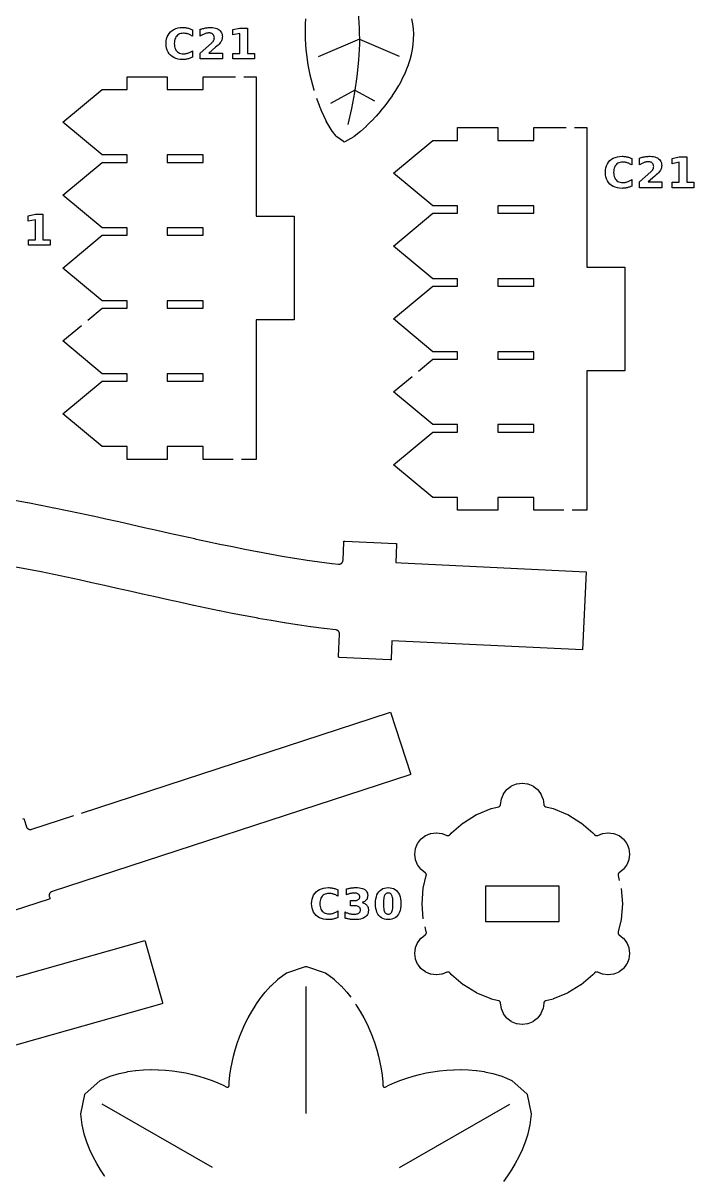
# Model space of a CAD drawing. Header units: millimetres. Extents: x 3 to 297, y 8 to 291.
# Drawn here: x 243.8 to 296.5, y 115.2 to 206.3 of the extents above; entities that cross this region are included whole.
import ezdxf

# ---------------------------------------------------------------- set-up
doc = ezdxf.new("R2010")
doc.units = ezdxf.units.MM
for name, color, linetype in [('CUT', 1, 'CONTINUOUS'), ('ENGRAVE', 5, 'CONTINUOUS'), ('SCORE', 7, 'CONTINUOUS')]:
    doc.layers.add(name, color=color, linetype=linetype)

msp = doc.modelspace()

# ---------------------------------------------------------------- linework, layer by layer
at = {"layer": 'CUT', "color": 1}
for points in [[(266.6473, 200.9654), (266.6445, 200.9746), (266.642, 200.9827), (266.5303, 201.3764), (266.5282, 201.3844), (266.4268, 201.7782), (266.4248, 201.7861), (266.3335, 202.18), (266.3318, 202.1879), (266.2503, 202.5817), (266.2488, 202.5897), (266.1772, 202.9835), (266.1758, 202.9915), (266.114, 203.3852), (266.1128, 203.3934), (266.0609, 203.787), (266.0599, 203.7953), (266.0179, 204.1887), (266.0171, 204.1972), (265.9851, 204.5905), (265.9846, 204.5992), (265.9628, 204.9924), (265.9624, 205.0013), (265.9511, 205.3943), (265.9509, 205.4034), (265.9502, 205.7962), (265.9503, 205.8056), (265.9605, 206.1982), (265.9609, 206.2078), (265.9822, 206.6002)], [(274.3005, 206.6055), (274.3704, 206.2216), (274.3736, 206.2006), (274.4188, 205.8171), (274.4206, 205.7957), (274.4411, 205.4124), (274.4416, 205.3908), (274.4376, 205.0075), (274.4367, 204.9862), (274.4084, 204.6026), (274.4062, 204.5818), (274.3537, 204.1977), (274.3503, 204.1776), (274.2739, 203.7929), (274.2695, 203.7738), (274.1693, 203.3882), (274.1641, 203.3702), (274.0405, 202.9837), (274.0346, 202.967), (273.8877, 202.5795), (273.8814, 202.564), (273.7117, 202.1756), (273.705, 202.1613), (273.5128, 201.7719), (273.506, 201.7589), (273.2917, 201.3686), (273.2848, 201.3567), (273.0488, 200.9655), (273.0419, 200.9546), (272.7845, 200.5628), (272.7776, 200.5527), (272.499, 200.1603), (272.4922, 200.151), (272.1925, 199.758), (272.1856, 199.7492), (271.8646, 199.3559), (271.8575, 199.3475), (271.5143, 198.954), (271.5067, 198.9456), (271.1398, 198.5524), (271.1312, 198.5434), (270.737, 198.151), (270.7261, 198.1406), (270.2976, 197.7502), (270.2812, 197.7362), (269.7971, 197.3488), (269.7821, 197.3379), (269.7662, 197.3284), (269.0471, 196.9402), (268.9946, 196.9151), (268.9449, 196.9473), (268.4133, 197.332), (268.3955, 197.3462), (268.3807, 197.3635), (268.0834, 197.7437), (268.0645, 197.7705), (267.8214, 198.1528), (267.8107, 198.171), (267.5972, 198.5584), (267.5899, 198.5725), (267.3984, 198.9624), (267.3929, 198.9742), (267.219, 199.3656), (267.2147, 199.3759), (267.0557, 199.7682), (267.0521, 199.7776), (266.9064, 200.1705), (266.9033, 200.1793), (266.8464, 200.3467)], [(248.8415, 182.8982), (249.9728, 183.841), (251.925, 183.841), (251.925, 184.425), (249.9728, 184.425), (246.8828, 187), (249.9728, 189.575), (251.925, 189.575), (251.925, 190.159), (249.9728, 190.159), (246.8828, 192.734), (249.9728, 195.309), (251.925, 195.309), (251.925, 195.893), (249.9728, 195.893), (246.8828, 198.468), (249.9728, 201.043), (251.925, 201.043), (251.925, 202.043), (255.075, 202.043), (255.075, 201.043), (257.925, 201.043), (257.925, 202.043), (260.4516, 202.043)], [(261.1016, 202.043), (262.075, 202.043), (262.075, 191.075), (265.075, 191.075), (265.075, 182.925), (262.075, 182.925), (262.075, 171.957), (260.918, 171.957)], [(274.8415, 178.8982), (275.9728, 179.841), (277.925, 179.841), (277.925, 180.425), (275.9728, 180.425), (272.8828, 183), (275.9728, 185.575), (277.925, 185.575), (277.925, 186.159), (275.9728, 186.159), (272.8828, 188.734), (275.9728, 191.309), (277.925, 191.309), (277.925, 191.893), (275.9728, 191.893), (272.8828, 194.468), (275.9728, 197.043), (277.925, 197.043), (277.925, 198.043), (281.075, 198.043), (281.075, 197.043), (283.925, 197.043), (283.925, 198.043), (286.4516, 198.043)], [(287.1016, 198.043), (288.075, 198.043), (288.075, 187.075), (291.075, 187.075), (291.075, 178.925), (288.075, 178.925), (288.075, 167.957), (286.918, 167.957)], [(260.268, 171.957), (257.925, 171.957), (257.925, 172.957), (255.075, 172.957), (255.075, 171.957), (251.925, 171.957), (251.925, 172.957), (249.9728, 172.957), (246.8828, 175.532), (249.9728, 178.107), (251.925, 178.107), (251.925, 178.691), (249.9728, 178.691), (246.8828, 181.266), (248.3422, 182.4821)], [(286.268, 167.957), (283.925, 167.957), (283.925, 168.957), (281.075, 168.957), (281.075, 167.957), (277.925, 167.957), (277.925, 168.957), (275.9728, 168.957), (272.8828, 171.532), (275.9728, 174.107), (277.925, 174.107), (277.925, 174.691), (275.9728, 174.691), (272.8828, 177.266), (274.3422, 178.4821)], [(243.0835, 168.7406), (244.1063, 168.554), (244.1263, 168.5502), (245.1455, 168.3557), (245.1634, 168.3523), (246.1791, 168.1509), (246.1949, 168.1477), (247.2075, 167.9402), (247.2211, 167.9374), (248.2309, 167.7247), (248.2424, 167.7223), (249.2496, 167.5053), (249.2589, 167.5033), (250.2638, 167.2829), (250.2709, 167.2813), (251.2738, 167.0584), (251.2788, 167.0573), (252.2799, 166.8327), (253.2824, 166.6066), (254.2804, 166.3813), (255.275, 166.1576), (256.2668, 165.9361), (256.2677, 165.936), (257.256, 165.7179), (257.2572, 165.7176), (258.2428, 165.5036), (258.2443, 165.5033), (259.2276, 165.2943), (259.2294, 165.2939), (260.2105, 165.0906), (260.2127, 165.0902), (261.192, 164.8936), (261.1945, 164.8931), (262.1722, 164.7039), (262.175, 164.7033), (263.1514, 164.5224), (263.1546, 164.5218), (264.13, 164.3499), (264.1334, 164.3493), (265.1081, 164.1873), (265.1119, 164.1867), (266.086, 164.0353), (266.0902, 164.0347), (267.0642, 163.8947), (267.0686, 163.8941), (268.0427, 163.7664), (268.0475, 163.7658), (268.5449, 163.7073), (268.578, 163.705), (268.6093, 163.7058), (268.6404, 163.7097), (268.671, 163.7166), (268.7007, 163.7263), (268.7294, 163.7389), (268.7568, 163.7542), (268.7825, 163.7721), (268.8064, 163.7923), (268.8283, 163.8148), (268.8479, 163.8393), (268.865, 163.8655), (268.8795, 163.8933), (268.8913, 163.9223), (268.9002, 163.9524), (268.9062, 163.9831), (268.9094, 164.0161), (268.9776, 165.4445), (268.9853, 165.5233), (269.0645, 165.5234), (273.044, 165.3333), (273.1228, 165.3257), (273.1229, 165.2465), (273.0553, 163.8311), (273.4798, 163.8108), (288.0382, 163.1156), (287.7449, 156.9726), (272.7619, 157.6881), (272.6944, 156.2727), (272.6867, 156.1939), (272.6075, 156.1938), (268.628, 156.3838), (268.5492, 156.3915), (268.5491, 156.4706), (268.6319, 158.205), (268.6318, 158.2394), (268.6285, 158.2718), (268.622, 158.3036), (268.6123, 158.3346), (268.5995, 158.3645), (268.5839, 158.393), (268.5654, 158.4198), (268.5444, 158.4446), (268.521, 158.4672), (268.4955, 158.4873), (268.4681, 158.5048), (268.4391, 158.5194), (268.4088, 158.5311), (268.3774, 158.5397), (268.3435, 158.5454), (267.4271, 158.6533), (267.3939, 158.6574), (266.3821, 158.7901), (266.3511, 158.7943), (265.342, 158.9393), (265.3132, 158.9436), (264.3065, 159.1), (264.28, 159.1043), (263.2755, 159.2713), (263.2513, 159.2754), (262.2487, 159.4521), (262.2267, 159.4561), (261.2258, 159.6416), (261.206, 159.6453), (260.2065, 159.8387), (260.189, 159.8422), (259.1905, 160.0427), (259.1753, 160.0458), (258.1776, 160.2524), (258.1647, 160.2552), (257.1675, 160.4671), (257.1569, 160.4694), (256.16, 160.6859), (256.1515, 160.6877), (255.1546, 160.9077), (255.1484, 160.9091), (254.1512, 161.1317), (254.1473, 161.1326), (253.1495, 161.357), (252.1494, 161.5828), (251.1515, 161.8078), (250.1543, 162.0315), (250.1536, 162.0317), (249.1577, 162.2531), (249.1567, 162.2533), (248.1614, 162.4716), (248.1601, 162.4719), (247.165, 162.6862), (247.1634, 162.6866), (246.1683, 162.8961), (246.1664, 162.8965), (245.171, 163.1005), (245.1688, 163.1009), (244.1729, 163.2984), (244.1703, 163.2989), (243.1753, 163.4888)], [(248.3577, 144.1413), (272.5553, 152.0484), (272.6317, 152.0693), (272.66, 151.9953), (274.2081, 147.2578), (274.229, 147.1814), (274.155, 147.1531), (246.0284, 137.9621), (245.9969, 137.9501), (245.9684, 137.9359), (245.9414, 137.9189), (245.9162, 137.8993), (245.893, 137.8774), (245.8721, 137.8534), (245.8537, 137.8273), (245.8379, 137.7997), (245.8249, 137.7705), (245.8148, 137.7403), (245.8077, 137.7092), (245.8037, 137.6776), (245.8028, 137.6457), (245.805, 137.6139), (245.8104, 137.5825), (245.8193, 137.5499), (245.8473, 137.4642), (245.8681, 137.3878), (245.7942, 137.3596), (242.0072, 136.1221)], [(275.2171, 135.8273), (275.1256, 136.9897), (275.1252, 137), (275.1256, 137.0103), (275.2209, 138.2217), (275.2221, 138.2319), (275.2241, 138.242), (275.4577, 139.2148), (275.462, 139.2378), (275.464, 139.2592), (275.4639, 139.2808), (275.4618, 139.3023), (275.4575, 139.3235), (275.4513, 139.3441), (275.4432, 139.3641), (275.4331, 139.3832), (275.4213, 139.4013), (275.4078, 139.4181), (275.3927, 139.4335), (275.3749, 139.4487), (275.0577, 139.692), (275.0464, 139.7015), (275.037, 139.7127), (274.7855, 140.0404), (274.7771, 140.0525), (274.7709, 140.0658), (274.6128, 140.4475), (274.6077, 140.4613), (274.6052, 140.4758), (274.5513, 140.8853), (274.55, 140.9), (274.5513, 140.9147), (274.6052, 141.3242), (274.6078, 141.3387), (274.6128, 141.3525), (274.7709, 141.7342), (274.7771, 141.7475), (274.7855, 141.7596), (275.037, 142.0873), (275.0465, 142.0986), (275.0577, 142.108), (275.3854, 142.3595), (275.3975, 142.3679), (275.4108, 142.3741), (275.7925, 142.5322), (275.8063, 142.5373), (275.8208, 142.5398), (276.2303, 142.5937), (276.245, 142.595), (276.2597, 142.5937), (276.6692, 142.5398), (276.6837, 142.5372), (276.6975, 142.5322), (277.0639, 142.3804), (277.0861, 142.3725), (277.1072, 142.3672), (277.1286, 142.3639), (277.1503, 142.3627), (277.1721, 142.3636), (277.1936, 142.3666), (277.2147, 142.3717), (277.2353, 142.3788), (277.255, 142.3878), (277.2738, 142.3988), (277.2915, 142.4114), (277.3078, 142.4257), (277.324, 142.4429), (277.4247, 142.5608), (277.4317, 142.5683), (277.4392, 142.5753), (278.3632, 143.3645), (278.3713, 143.3709), (278.3799, 143.3766), (279.4159, 144.0115), (279.4249, 144.0165), (279.4343, 144.0208), (280.5569, 144.4858), (280.5665, 144.4894), (280.5765, 144.4922), (281.1341, 144.6261), (281.1575, 144.633), (281.1784, 144.6415), (281.1984, 144.652), (281.2172, 144.6645), (281.2346, 144.6788), (281.2505, 144.6948), (281.2647, 144.7123), (281.2772, 144.7311), (281.2876, 144.7511), (281.296, 144.7721), (281.3023, 144.7937), (281.3067, 144.8178), (281.3602, 145.2242), (281.3628, 145.2387), (281.3678, 145.2525), (281.5259, 145.6342), (281.5321, 145.6475), (281.5405, 145.6596), (281.792, 145.9873), (281.8015, 145.9986), (281.8127, 146.008), (282.1404, 146.2595), (282.1525, 146.2679), (282.1658, 146.2741), (282.5475, 146.4322), (282.5613, 146.4373), (282.5758, 146.4398), (282.9853, 146.4937), (283, 146.495), (283.0147, 146.4937), (283.4242, 146.4398), (283.4387, 146.4372), (283.4525, 146.4322), (283.8342, 146.2741), (283.8475, 146.2679), (283.8596, 146.2595), (284.1873, 146.008), (284.1986, 145.9985), (284.208, 145.9873), (284.4595, 145.6596), (284.4679, 145.6475), (284.4741, 145.6342), (284.6322, 145.2525), (284.6373, 145.2387), (284.6398, 145.2242), (284.6933, 144.8178), (284.6977, 144.7937), (284.704, 144.7721), (284.7124, 144.7511), (284.7228, 144.7311), (284.7353, 144.7123), (284.7495, 144.6948), (284.7654, 144.6788), (284.7828, 144.6645), (284.8016, 144.652), (284.8216, 144.6415), (284.8425, 144.633), (284.8659, 144.6261), (285.4235, 144.4922), (285.4335, 144.4894), (285.4431, 144.4858), (286.5657, 144.0208), (286.5751, 144.0165), (286.5841, 144.0115), (287.6201, 143.3766), (287.6287, 143.3709), (287.6368, 143.3645), (288.5608, 142.5753), (288.5683, 142.5683), (288.5753, 142.5608), (288.676, 142.4429), (288.6922, 142.4257), (288.7085, 142.4114), (288.7262, 142.3988), (288.745, 142.3878), (288.7647, 142.3788), (288.7853, 142.3717), (288.8064, 142.3666), (288.8279, 142.3636), (288.8497, 142.3627), (288.8714, 142.3639), (288.8928, 142.3672), (288.9139, 142.3725), (288.9361, 142.3804), (289.3025, 142.5322), (289.3163, 142.5373), (289.3308, 142.5398), (289.7403, 142.5937), (289.755, 142.595), (289.7697, 142.5937), (290.1792, 142.5398), (290.1937, 142.5372), (290.2075, 142.5322), (290.5892, 142.3741), (290.6025, 142.3679), (290.6146, 142.3595), (290.9423, 142.108), (290.9536, 142.0985), (290.963, 142.0873), (291.2145, 141.7596), (291.2229, 141.7475), (291.2291, 141.7342), (291.3872, 141.3525), (291.3923, 141.3387), (291.3948, 141.3242), (291.4487, 140.9147), (291.45, 140.9), (291.4487, 140.8853), (291.3948, 140.4758), (291.3922, 140.4613), (291.3872, 140.4475), (291.2291, 140.0658), (291.2229, 140.0525), (291.2145, 140.0404), (290.963, 139.7127), (290.9535, 139.7014), (290.9423, 139.692), (290.6251, 139.4487), (290.6073, 139.4335), (290.5922, 139.4181), (290.5787, 139.4013), (290.5669, 139.3832), (290.5568, 139.3641), (290.5487, 139.3441), (290.5425, 139.3235), (290.5382, 139.3023), (290.5361, 139.2808), (290.536, 139.2592), (290.538, 139.2378), (290.5423, 139.2148), (290.6339, 138.8335)], [(243.7286, 143.6806), (243.805, 143.7015), (243.8333, 143.6275), (244.0166, 143.0666), (244.0286, 143.035), (244.0429, 143.0065), (244.0598, 142.9795), (244.0794, 142.9543), (244.1013, 142.9312), (244.1254, 142.9103), (244.1514, 142.8918), (244.1791, 142.876), (244.2082, 142.863), (244.2384, 142.8529), (244.2695, 142.8458), (244.3011, 142.8418), (244.333, 142.8409), (244.3648, 142.8432), (244.3962, 142.8485), (244.4288, 142.8574), (247.7398, 143.9394)], [(290.7807, 138.2006), (290.8744, 137.0103), (290.8748, 137), (290.8744, 136.9897), (290.7791, 135.7783), (290.7779, 135.7681), (290.7759, 135.758), (290.5423, 134.7852), (290.538, 134.7622), (290.536, 134.7408), (290.5361, 134.7192), (290.5382, 134.6977), (290.5425, 134.6765), (290.5487, 134.6559), (290.5568, 134.6359), (290.5669, 134.6168), (290.5787, 134.5987), (290.5922, 134.5819), (290.6073, 134.5665), (290.6251, 134.5513), (290.9423, 134.308), (290.9536, 134.2985), (290.963, 134.2873), (291.2145, 133.9596), (291.2229, 133.9475), (291.2291, 133.9342), (291.3872, 133.5525), (291.3923, 133.5387), (291.3948, 133.5242), (291.4487, 133.1147), (291.45, 133.1), (291.4487, 133.0853), (291.3948, 132.6758), (291.3922, 132.6613), (291.3872, 132.6475), (291.2291, 132.2658), (291.2229, 132.2525), (291.2145, 132.2404), (290.963, 131.9127), (290.9535, 131.9014), (290.9423, 131.892), (290.6146, 131.6405), (290.6025, 131.6321), (290.5892, 131.6259), (290.2075, 131.4678), (290.1937, 131.4627), (290.1792, 131.4602), (289.7697, 131.4063), (289.755, 131.405), (289.7403, 131.4063), (289.3308, 131.4602), (289.3163, 131.4628), (289.3025, 131.4678), (288.9361, 131.6196), (288.9139, 131.6275), (288.8928, 131.6328), (288.8714, 131.6361), (288.8497, 131.6373), (288.8279, 131.6364), (288.8064, 131.6334), (288.7853, 131.6283), (288.7647, 131.6212), (288.745, 131.6122), (288.7262, 131.6012), (288.7085, 131.5886), (288.6922, 131.5743), (288.676, 131.5571), (288.5753, 131.4392), (288.5683, 131.4317), (288.5608, 131.4247), (287.6368, 130.6355), (287.6287, 130.6291), (287.6201, 130.6234), (286.5841, 129.9885), (286.5751, 129.9835), (286.5657, 129.9792), (285.4431, 129.5142), (285.4335, 129.5106), (285.4235, 129.5078), (284.8659, 129.3739), (284.8425, 129.367), (284.8216, 129.3585), (284.8016, 129.348), (284.7828, 129.3355), (284.7654, 129.3212), (284.7495, 129.3052), (284.7353, 129.2877), (284.7228, 129.2689), (284.7124, 129.2489), (284.704, 129.2279), (284.6977, 129.2063), (284.6933, 129.1822), (284.6398, 128.7758), (284.6372, 128.7613), (284.6322, 128.7475), (284.4741, 128.3658), (284.4679, 128.3525), (284.4595, 128.3404), (284.208, 128.0127), (284.1985, 128.0014), (284.1873, 127.992), (283.8596, 127.7405), (283.8475, 127.7321), (283.8342, 127.7259), (283.4525, 127.5678), (283.4387, 127.5627), (283.4242, 127.5602), (283.0147, 127.5063), (283, 127.505), (282.9853, 127.5063), (282.5758, 127.5602), (282.5613, 127.5628), (282.5475, 127.5678), (282.1658, 127.7259), (282.1525, 127.7321), (282.1404, 127.7405), (281.8127, 127.992), (281.8014, 128.0015), (281.792, 128.0127), (281.5405, 128.3404), (281.5321, 128.3525), (281.5259, 128.3658), (281.3678, 128.7475), (281.3627, 128.7613), (281.3602, 128.7758), (281.3067, 129.1822), (281.3023, 129.2063), (281.296, 129.2279), (281.2876, 129.2489), (281.2772, 129.2689), (281.2647, 129.2877), (281.2505, 129.3052), (281.2346, 129.3212), (281.2172, 129.3355), (281.1984, 129.348), (281.1784, 129.3585), (281.1575, 129.367), (281.1341, 129.3739), (280.5765, 129.5078), (280.5665, 129.5106), (280.5569, 129.5142), (279.4343, 129.9792), (279.4249, 129.9835), (279.4159, 129.9885), (278.3799, 130.6234), (278.3713, 130.6291), (278.3632, 130.6355), (277.4392, 131.4247), (277.4317, 131.4317), (277.4247, 131.4392), (277.324, 131.5571), (277.3078, 131.5743), (277.2915, 131.5886), (277.2738, 131.6012), (277.255, 131.6122), (277.2353, 131.6212), (277.2147, 131.6283), (277.1936, 131.6334), (277.1721, 131.6364), (277.1503, 131.6373), (277.1286, 131.6361), (277.1072, 131.6328), (277.0861, 131.6275), (277.0639, 131.6196), (276.6975, 131.4678), (276.6837, 131.4627), (276.6692, 131.4602), (276.2597, 131.4063), (276.245, 131.405), (276.2303, 131.4063), (275.8208, 131.4602), (275.8063, 131.4628), (275.7925, 131.4678), (275.4108, 131.6259), (275.3975, 131.6321), (275.3854, 131.6405), (275.0577, 131.892), (275.0464, 131.9015), (275.037, 131.9127), (274.7855, 132.2404), (274.7771, 132.2525), (274.7709, 132.2658), (274.6128, 132.6475), (274.6077, 132.6613), (274.6052, 132.6758), (274.5513, 133.0853), (274.55, 133.1), (274.5513, 133.1147), (274.6052, 133.5242), (274.6078, 133.5387), (274.6128, 133.5525), (274.7709, 133.9342), (274.7771, 133.9475), (274.7855, 133.9596), (275.037, 134.2873), (275.0465, 134.2986), (275.0577, 134.308), (275.3749, 134.5513), (275.3927, 134.5665), (275.4078, 134.5819), (275.4213, 134.5987), (275.4331, 134.6168), (275.4432, 134.6359), (275.4513, 134.6559), (275.4575, 134.6765), (275.4618, 134.6977), (275.4639, 134.7192), (275.464, 134.7408), (275.462, 134.7622), (275.4577, 134.7852), (275.3596, 135.1938)], [(228.7615, 127.1784), (253.2528, 134.0898), (253.3299, 134.1076), (253.3552, 134.0325), (254.7088, 129.2358), (254.7265, 129.1586), (254.6515, 129.1334), (226.1735, 121.097)], [(250.1822, 115.5628), (250.1504, 115.6072), (250.1471, 115.612), (249.8419, 116.0785), (249.8387, 116.0836), (249.5475, 116.5744), (249.5444, 116.58), (249.269, 117.0978), (249.2659, 117.104), (249.0086, 117.6529), (249.0055, 117.66), (248.7701, 118.2463), (248.767, 118.255), (248.5602, 118.8898), (248.5571, 118.901), (248.3919, 119.6061), (248.3891, 119.6226), (248.2984, 120.4572), (248.2975, 120.4718), (248.2997, 120.4863), (248.6053, 122.0114), (248.6123, 122.0388), (248.6325, 122.0586), (249.8005, 123.0858), (249.812, 123.0949), (249.8251, 123.1015), (250.5932, 123.4402), (250.6089, 123.446), (251.3021, 123.6555), (251.3134, 123.6584), (251.9665, 123.7967), (251.9756, 123.7983), (252.601, 123.8877), (252.6088, 123.8886), (253.2127, 123.9402), (253.2196, 123.9406), (253.8058, 123.9609), (253.8122, 123.961), (254.3828, 123.9543), (254.3889, 123.9541), (254.9455, 123.923), (254.9513, 123.9226), (255.495, 123.8691), (255.5007, 123.8685), (256.0322, 123.7939), (256.0378, 123.793), (256.5577, 123.6984), (256.5632, 123.6973), (257.072, 123.5834), (257.0774, 123.5821), (257.5753, 123.4494), (257.5806, 123.4479), (258.0679, 123.2967), (258.0731, 123.295), (258.5499, 123.1258), (258.5551, 123.1238), (259.0216, 122.9368), (259.0267, 122.9346), (259.4829, 122.7298), (259.488, 122.7274), (259.7646, 122.5895), (259.7776, 122.5838), (259.7893, 122.58), (259.8013, 122.5773), (259.8136, 122.5759), (259.8259, 122.5757), (259.8381, 122.5766), (259.8503, 122.5788), (259.8621, 122.5822), (259.8736, 122.5867), (259.8845, 122.5923), (259.8949, 122.599), (259.9045, 122.6067), (259.9133, 122.6152), (259.9213, 122.6246), (259.9283, 122.6348), (259.9342, 122.6456), (259.9391, 122.6569), (259.9428, 122.6686), (259.9454, 122.6806), (259.9469, 122.6947), (259.9658, 123.0033), (259.9663, 123.0089), (260.017, 123.5064), (260.0177, 123.5119), (260.0889, 124.0094), (260.0898, 124.0149), (260.1817, 124.5124), (260.1828, 124.5178), (260.2956, 125.0154), (260.2969, 125.0207), (260.4309, 125.5183), (260.4325, 125.5236), (260.5882, 126.0212), (260.59, 126.0265), (260.768, 126.5241), (260.77, 126.5293), (260.9713, 127.0269), (260.9735, 127.0321), (261.1991, 127.5298), (261.2016, 127.535), (261.453, 128.0326), (261.4559, 128.0379), (261.7354, 128.5355), (261.7386, 128.541), (262.0493, 129.0384), (262.0532, 129.0442), (262.3998, 129.5414), (262.4045, 129.5477), (262.7946, 130.0447), (262.8005, 130.0517), (263.2469, 130.5482), (263.255, 130.5565), (263.783, 131.0521), (263.7959, 131.0628), (264.4733, 131.5586), (264.4856, 131.5667), (264.4992, 131.5721), (265.9728, 132.07), (266, 132.0775), (266.0272, 132.07), (267.5008, 131.5721), (267.5144, 131.5667), (267.5267, 131.5586), (268.2041, 131.0628), (268.217, 131.0521), (268.745, 130.5565), (268.7531, 130.5482), (269.1995, 130.0517), (269.2054, 130.0447), (269.5194, 129.6447)], [(269.8969, 129.1158), (269.9468, 129.0442), (269.9507, 129.0384), (270.2614, 128.541), (270.2646, 128.5355), (270.5441, 128.0379), (270.547, 128.0326), (270.7984, 127.535), (270.8009, 127.5298), (271.0265, 127.0321), (271.0287, 127.0269), (271.23, 126.5293), (271.232, 126.5241), (271.41, 126.0265), (271.4118, 126.0212), (271.5675, 125.5236), (271.5691, 125.5183), (271.7031, 125.0207), (271.7044, 125.0154), (271.8172, 124.5178), (271.8183, 124.5124), (271.9102, 124.0149), (271.9111, 124.0094), (271.9823, 123.5119), (271.983, 123.5064), (272.0337, 123.0089), (272.0342, 123.0033), (272.0531, 122.6947), (272.0546, 122.6806), (272.0572, 122.6686), (272.0609, 122.6569), (272.0658, 122.6456), (272.0717, 122.6348), (272.0787, 122.6246), (272.0867, 122.6152), (272.0955, 122.6067), (272.1051, 122.599), (272.1155, 122.5923), (272.1264, 122.5867), (272.1379, 122.5822), (272.1497, 122.5788), (272.1619, 122.5766), (272.1741, 122.5757), (272.1864, 122.5759), (272.1987, 122.5773), (272.2107, 122.58), (272.2224, 122.5838), (272.2354, 122.5895), (272.512, 122.7274), (272.5171, 122.7298), (272.9733, 122.9346), (272.9784, 122.9368), (273.4449, 123.1238), (273.4501, 123.1258), (273.9269, 123.295), (273.9321, 123.2967), (274.4194, 123.4479), (274.4247, 123.4494), (274.9226, 123.5821), (274.928, 123.5834), (275.4368, 123.6973), (275.4423, 123.6984), (275.9622, 123.793), (275.9678, 123.7939), (276.4993, 123.8685), (276.505, 123.8691), (277.0487, 123.9226), (277.0545, 123.923), (277.6111, 123.9541), (277.6172, 123.9543), (278.1878, 123.961), (278.1942, 123.9609), (278.7804, 123.9406), (278.7873, 123.9402), (279.3912, 123.8886), (279.399, 123.8877), (280.0244, 123.7983), (280.0335, 123.7967), (280.6866, 123.6584), (280.6979, 123.6555), (281.3911, 123.446), (281.4068, 123.4402), (282.1749, 123.1015), (282.188, 123.0949), (282.1995, 123.0858), (283.3675, 122.0586), (283.3877, 122.0388), (283.3947, 122.0114), (283.7003, 120.4863), (283.7025, 120.4718), (283.7016, 120.4572), (283.6109, 119.6226), (283.6081, 119.6061), (283.4429, 118.901), (283.4398, 118.8898), (283.233, 118.255), (283.2299, 118.2463), (282.9945, 117.66), (282.9914, 117.6529), (282.7341, 117.104), (282.731, 117.0978), (282.4556, 116.58), (282.4525, 116.5744), (282.1613, 116.0836), (282.1581, 116.0785), (281.8529, 115.612), (281.8496, 115.6072), (281.5315, 115.163)]]:
    msp.add_lwpolyline(points, dxfattribs=at)
for points in [[(255.075, 195.893), (255.075, 195.309), (257.925, 195.309), (257.925, 195.893), (255.075, 195.893)], [(281.075, 191.893), (281.075, 191.309), (283.925, 191.309), (283.925, 191.893), (281.075, 191.893)], [(255.075, 190.159), (255.075, 189.575), (257.925, 189.575), (257.925, 190.159), (255.075, 190.159)], [(281.075, 186.159), (281.075, 185.575), (283.925, 185.575), (283.925, 186.159), (281.075, 186.159)], [(257.925, 184.425), (255.075, 184.425), (255.075, 183.841), (257.925, 183.841), (257.925, 184.425)], [(283.925, 180.425), (281.075, 180.425), (281.075, 179.841), (283.925, 179.841), (283.925, 180.425)], [(257.925, 178.691), (255.075, 178.691), (255.075, 178.107), (257.925, 178.107), (257.925, 178.691)], [(283.925, 174.691), (281.075, 174.691), (281.075, 174.107), (283.925, 174.107), (283.925, 174.691)], [(285.895, 138.395), (280.105, 138.395), (280.105, 135.605), (285.895, 135.605), (285.895, 138.395)]]:
    msp.add_lwpolyline(points, close=True, dxfattribs=at)
at = {"layer": 'ENGRAVE', "color": 5}
for points in [[(257.0044, 203.5507), (256.9456, 203.5245), (256.8861, 203.5008), (256.8257, 203.4795), (256.7646, 203.4606), (256.7026, 203.4442), (256.6397, 203.4303), (256.576, 203.4189), (256.5113, 203.41), (256.4458, 203.4037), (256.3793, 203.3999), (256.3119, 203.3986), (256.1166, 203.408), (255.9352, 203.4363), (255.7679, 203.4835), (255.6146, 203.5494), (255.4753, 203.6343), (255.35, 203.738), (255.2416, 203.8578), (255.1529, 203.9911), (255.0839, 204.1378), (255.0346, 204.2979), (255.0051, 204.4714), (254.9952, 204.6584), (255.0051, 204.8459), (255.0346, 205.0198), (255.0839, 205.1802), (255.1529, 205.3272), (255.2416, 205.4605), (255.35, 205.5804), (255.4753, 205.6841), (255.6146, 205.769), (255.7679, 205.8349), (255.9352, 205.8821), (256.1166, 205.9104), (256.3119, 205.9198), (256.3793, 205.9185), (256.4458, 205.9147), (256.5113, 205.9084), (256.576, 205.8995), (256.6397, 205.8881), (256.7026, 205.8742), (256.7646, 205.8578), (256.8257, 205.8389), (256.8861, 205.8176), (256.9456, 205.7939), (257.0044, 205.7677), (257.0623, 205.7391), (257.0623, 205.2362), (257.0044, 205.274), (256.9467, 205.3083), (256.8893, 205.3391), (256.8322, 205.3664), (256.7754, 205.3901), (256.7189, 205.4103), (256.6619, 205.4272), (256.604, 205.4411), (256.5451, 205.4518), (256.4852, 205.4595), (256.4243, 205.4641), (256.3624, 205.4657), (256.2546, 205.4597), (256.1548, 205.4418), (256.0629, 205.412), (255.979, 205.3702), (255.9031, 205.3165), (255.8351, 205.2508), (255.7764, 205.1747), (255.7284, 205.0895), (255.691, 204.9953), (255.6643, 204.892), (255.6483, 204.7797), (255.643, 204.6584), (255.6483, 204.5375), (255.6643, 204.4256), (255.691, 204.3227), (255.7284, 204.2287), (255.7764, 204.1437), (255.8351, 204.0676), (255.9031, 204.0019), (255.979, 203.9482), (256.0629, 203.9064), (256.1548, 203.8766), (256.2546, 203.8587), (256.3624, 203.8527), (256.4243, 203.8543), (256.4852, 203.8589), (256.5451, 203.8666), (256.604, 203.8773), (256.6619, 203.8912), (256.7189, 203.9081), (256.7754, 203.9283), (256.8322, 203.952), (256.8893, 203.9793), (256.9467, 204.0101), (257.0044, 204.0444), (257.0623, 204.0822), (257.0623, 203.5793), (257.0044, 203.5507)], [(259.4384, 203.4458), (257.6725, 203.4458), (257.6725, 203.9064), (258.5595, 204.6893), (258.5974, 204.725), (258.6319, 204.7604), (258.6629, 204.7955), (258.6905, 204.8304), (258.7146, 204.865), (258.7353, 204.8993), (258.7527, 204.9337), (258.767, 204.9685), (258.778, 205.0038), (258.786, 205.0396), (258.7907, 205.0758), (258.7923, 205.1125), (258.7891, 205.1676), (258.7795, 205.219), (258.7636, 205.2667), (258.7413, 205.3107), (258.7126, 205.351), (258.6775, 205.3876), (258.6372, 205.4194), (258.5926, 205.4454), (258.5439, 205.4657), (258.4909, 205.4801), (258.4337, 205.4888), (258.3724, 205.4917), (258.3228, 205.49), (258.2716, 205.4848), (258.219, 205.4761), (258.1648, 205.4639), (258.109, 205.4482), (258.0517, 205.4291), (257.993, 205.4065), (257.9329, 205.3805), (257.8715, 205.3511), (257.8087, 205.3184), (257.7445, 205.2822), (257.679, 205.2427), (257.679, 205.7766), (257.7494, 205.799), (257.8195, 205.8195), (257.8894, 205.8382), (257.959, 205.855), (258.0283, 205.87), (258.0973, 205.8832), (258.166, 205.8943), (258.2342, 205.9035), (258.302, 205.9106), (258.3693, 205.9157), (258.4362, 205.9188), (258.5026, 205.9198), (258.6426, 205.9144), (258.7718, 205.8984), (258.8901, 205.8718), (258.9977, 205.8344), (259.0945, 205.7864), (259.1805, 205.7277), (259.2543, 205.6595), (259.3147, 205.5829), (259.3617, 205.4978), (259.3953, 205.4044), (259.4155, 205.3025), (259.4222, 205.1922), (259.4193, 205.1268), (259.4108, 205.0628), (259.3965, 205.0004), (259.3766, 204.9394), (259.351, 204.8799), (259.3196, 204.822), (259.2792, 204.7615), (259.2261, 204.6946), (259.1605, 204.6212), (259.0824, 204.5413), (258.9916, 204.455), (258.8883, 204.3622), (258.3691, 203.9064), (259.4384, 203.9064), (259.4384, 203.4458)], [(260.8055, 205.4494), (260.2375, 205.3322), (260.2375, 205.7586), (260.8022, 205.8758), (261.398, 205.8758), (261.398, 203.8788), (261.9513, 203.8788), (261.9513, 203.4458), (260.2521, 203.4458), (260.2521, 203.8788), (260.8055, 203.8788), (260.8055, 205.4494)], [(291.5502, 193.4223), (291.4914, 193.3962), (291.4319, 193.3724), (291.3715, 193.3511), (291.3104, 193.3323), (291.2484, 193.3159), (291.1855, 193.3019), (291.1218, 193.2905), (291.0571, 193.2817), (290.9916, 193.2754), (290.9251, 193.2716), (290.8577, 193.2703), (290.6624, 193.2797), (290.481, 193.308), (290.3137, 193.3551), (290.1604, 193.4211), (290.0211, 193.506), (289.8958, 193.6096), (289.7874, 193.7295), (289.6987, 193.8627), (289.6297, 194.0094), (289.5804, 194.1695), (289.5509, 194.3431), (289.541, 194.5301), (289.5509, 194.7175), (289.5804, 194.8915), (289.6297, 195.0519), (289.6987, 195.1988), (289.7874, 195.3322), (289.8958, 195.4521), (290.0211, 195.5558), (290.1604, 195.6406), (290.3137, 195.7066), (290.481, 195.7537), (290.6624, 195.782), (290.8577, 195.7915), (290.9251, 195.7902), (290.9916, 195.7864), (291.0571, 195.7801), (291.1218, 195.7712), (291.1855, 195.7598), (291.2484, 195.7459), (291.3104, 195.7295), (291.3715, 195.7106), (291.4319, 195.6893), (291.4914, 195.6656), (291.5502, 195.6394), (291.6081, 195.6108), (291.6081, 195.1079), (291.5502, 195.1457), (291.4925, 195.18), (291.4351, 195.2108), (291.378, 195.2381), (291.3212, 195.2618), (291.2646, 195.282), (291.2077, 195.2989), (291.1498, 195.3128), (291.0909, 195.3235), (291.031, 195.3312), (290.9701, 195.3358), (290.9082, 195.3373), (290.8004, 195.3314), (290.7006, 195.3135), (290.6087, 195.2836), (290.5248, 195.2419), (290.4489, 195.1882), (290.3809, 195.1225), (290.3222, 195.0464), (290.2742, 194.9612), (290.2368, 194.867), (290.2101, 194.7637), (290.1941, 194.6514), (290.1888, 194.5301), (290.1941, 194.4092), (290.2101, 194.2973), (290.2368, 194.1944), (290.2742, 194.1004), (290.3222, 194.0153), (290.3809, 193.9392), (290.4489, 193.8736), (290.5248, 193.8199), (290.6087, 193.7781), (290.7006, 193.7483), (290.8004, 193.7304), (290.9082, 193.7244), (290.9701, 193.7259), (291.031, 193.7305), (291.0909, 193.7382), (291.1498, 193.749), (291.2077, 193.7628), (291.2646, 193.7797), (291.3212, 193.7999), (291.378, 193.8237), (291.4351, 193.8509), (291.4925, 193.8817), (291.5502, 193.916), (291.6081, 193.9539), (291.6081, 193.451), (291.5502, 193.4223)], [(293.9842, 193.3175), (292.2183, 193.3175), (292.2183, 193.7781), (293.1053, 194.561), (293.1432, 194.5967), (293.1777, 194.6321), (293.2087, 194.6672), (293.2363, 194.702), (293.2604, 194.7366), (293.2811, 194.7709), (293.2985, 194.8053), (293.3128, 194.8402), (293.3238, 194.8755), (293.3318, 194.9113), (293.3365, 194.9475), (293.3381, 194.9842), (293.3349, 195.0393), (293.3253, 195.0907), (293.3094, 195.1384), (293.2871, 195.1824), (293.2584, 195.2226), (293.2233, 195.2592), (293.183, 195.2911), (293.1384, 195.3171), (293.0897, 195.3373), (293.0367, 195.3518), (292.9795, 195.3605), (292.9182, 195.3634), (292.8686, 195.3617), (292.8174, 195.3564), (292.7648, 195.3477), (292.7106, 195.3355), (292.6548, 195.3199), (292.5975, 195.3007), (292.5388, 195.2781), (292.4787, 195.2522), (292.4173, 195.2228), (292.3545, 195.1901), (292.2903, 195.1539), (292.2248, 195.1144), (292.2248, 195.6482), (292.2952, 195.6706), (292.3653, 195.6912), (292.4352, 195.7099), (292.5048, 195.7267), (292.5741, 195.7417), (292.6431, 195.7548), (292.7118, 195.766), (292.78, 195.7752), (292.8478, 195.7823), (292.9151, 195.7874), (292.982, 195.7904), (293.0484, 195.7915), (293.1884, 195.7861), (293.3176, 195.7701), (293.4359, 195.7434), (293.5435, 195.7061), (293.6403, 195.6581), (293.7263, 195.5994), (293.8001, 195.5312), (293.8605, 195.4545), (293.9075, 195.3695), (293.9411, 195.276), (293.9613, 195.1742), (293.968, 195.0639), (293.9651, 194.9985), (293.9566, 194.9345), (293.9423, 194.8721), (293.9224, 194.8111), (293.8968, 194.7516), (293.8654, 194.6936), (293.825, 194.6332), (293.7719, 194.5662), (293.7063, 194.4928), (293.6282, 194.413), (293.5374, 194.3266), (293.4341, 194.2338), (292.9149, 193.7781), (293.9842, 193.7781), (293.9842, 193.3175)], [(295.3513, 195.3211), (294.7833, 195.2039), (294.7833, 195.6303), (295.348, 195.7475), (295.9438, 195.7475), (295.9438, 193.7504), (296.4971, 193.7504), (296.4971, 193.3175), (294.7979, 193.3175), (294.7979, 193.7504), (295.3513, 193.7504), (295.3513, 195.3211)], [(244.7263, 190.8036), (244.1583, 190.6864), (244.1583, 191.1128), (244.723, 191.23), (245.3187, 191.23), (245.3187, 189.2329), (245.8721, 189.2329), (245.8721, 188.8), (244.1729, 188.8), (244.1729, 189.2329), (244.7263, 189.2329), (244.7263, 190.8036)], [(268.4488, 135.9048), (268.3901, 135.8787), (268.3305, 135.8549), (268.2702, 135.8336), (268.209, 135.8148), (268.147, 135.7984), (268.0842, 135.7844), (268.0204, 135.7731), (267.9558, 135.7642), (267.8902, 135.7579), (267.8238, 135.7541), (267.7564, 135.7528), (267.561, 135.7622), (267.3797, 135.7905), (267.2124, 135.8376), (267.0591, 135.9036), (266.9198, 135.9885), (266.7945, 136.0922), (266.6861, 136.212), (266.5974, 136.3452), (266.5284, 136.4919), (266.4791, 136.6521), (266.4495, 136.8256), (266.4397, 137.0126), (266.4495, 137.2), (266.4791, 137.374), (266.5284, 137.5344), (266.5974, 137.6813), (266.6861, 137.8147), (266.7945, 137.9346), (266.9198, 138.0383), (267.0591, 138.1231), (267.2124, 138.1891), (267.3797, 138.2363), (267.561, 138.2645), (267.7564, 138.274), (267.8238, 138.2727), (267.8902, 138.2689), (267.9558, 138.2626), (268.0204, 138.2537), (268.0842, 138.2423), (268.147, 138.2284), (268.209, 138.212), (268.2702, 138.1931), (268.3305, 138.1718), (268.3901, 138.1481), (268.4488, 138.1219), (268.5067, 138.0933), (268.5067, 137.5904), (268.4488, 137.6282), (268.3912, 137.6625), (268.3338, 137.6933), (268.2767, 137.7206), (268.2199, 137.7443), (268.1633, 137.7645), (268.1064, 137.7814), (268.0485, 137.7953), (267.9896, 137.806), (267.9297, 137.8137), (267.8688, 137.8183), (267.8069, 137.8199), (267.6991, 137.8139), (267.5993, 137.796), (267.5074, 137.7661), (267.4235, 137.7244), (267.3475, 137.6707), (267.2795, 137.605), (267.2208, 137.5289), (267.1728, 137.4437), (267.1355, 137.3495), (267.1088, 137.2462), (267.0928, 137.1339), (267.0875, 137.0126), (267.0928, 136.8917), (267.1088, 136.7798), (267.1355, 136.6769), (267.1728, 136.5829), (267.2208, 136.4978), (267.2795, 136.4217), (267.3475, 136.3561), (267.4235, 136.3024), (267.5074, 136.2606), (267.5993, 136.2308), (267.6991, 136.2129), (267.8069, 136.2069), (267.8688, 136.2084), (267.9297, 136.213), (267.9896, 136.2207), (268.0485, 136.2315), (268.1064, 136.2453), (268.1633, 136.2622), (268.2199, 136.2824), (268.2767, 136.3062), (268.3338, 136.3334), (268.3912, 136.3642), (268.4488, 136.3986), (268.5067, 136.4364), (268.5067, 135.9335), (268.4488, 135.9048)], [(270.5568, 137.0575), (270.6223, 137.0233), (270.6813, 136.984), (270.7337, 136.9394), (270.7796, 136.8897), (270.8186, 136.835), (270.8505, 136.7755), (270.8754, 136.7113), (270.8931, 136.6423), (270.9038, 136.5686), (270.9073, 136.4901), (270.8996, 136.3745), (270.8766, 136.2685), (270.8381, 136.1721), (270.7843, 136.0854), (270.7152, 136.0083), (270.6306, 135.9408), (270.5313, 135.8833), (270.418, 135.8363), (270.2905, 135.7998), (270.1489, 135.7737), (269.9931, 135.758), (269.8233, 135.7528), (269.7609, 135.7536), (269.6985, 135.7561), (269.636, 135.7603), (269.5734, 135.7662), (269.5108, 135.7737), (269.4482, 135.7829), (269.3856, 135.7938), (269.3233, 135.8063), (269.2612, 135.8205), (269.1993, 135.8364), (269.1377, 135.854), (269.0763, 135.8732), (269.0763, 136.3566), (269.1348, 136.3285), (269.1932, 136.3028), (269.2514, 136.2795), (269.3096, 136.2586), (269.3675, 136.2401), (269.4254, 136.224), (269.483, 136.2103), (269.5403, 136.1991), (269.5973, 136.1904), (269.654, 136.1842), (269.7103, 136.1805), (269.7664, 136.1792), (269.8461, 136.1816), (269.9195, 136.1888), (269.9863, 136.2008), (270.0467, 136.2176), (270.1006, 136.2391), (270.148, 136.2655), (270.1886, 136.2963), (270.2217, 136.3313), (270.2475, 136.3705), (270.266, 136.4138), (270.277, 136.4613), (270.2807, 136.5129), (270.2769, 136.566), (270.2656, 136.6146), (270.2467, 136.6588), (270.2203, 136.6984), (270.1863, 136.7336), (270.1448, 136.7644), (270.0959, 136.7905), (270.0398, 136.8118), (269.9765, 136.8284), (269.9061, 136.8403), (269.8284, 136.8474), (269.7436, 136.8498), (269.4929, 136.8498), (269.4929, 137.2535), (269.7566, 137.2535), (269.8319, 137.2555), (269.9006, 137.2617), (269.9625, 137.272), (270.0177, 137.2864), (270.0663, 137.3049), (270.1082, 137.3275), (270.1435, 137.3543), (270.1724, 137.3855), (270.1948, 137.4209), (270.2109, 137.4606), (270.2205, 137.5046), (270.2237, 137.5529), (270.2206, 137.5978), (270.2112, 137.6392), (270.1956, 137.677), (270.1738, 137.7113), (270.1457, 137.7421), (270.1114, 137.7694), (270.0714, 137.7928), (270.0262, 137.8119), (269.9759, 137.8268), (269.9204, 137.8374), (269.8598, 137.8438), (269.794, 137.8459), (269.7435, 137.8449), (269.6928, 137.8421), (269.6419, 137.8374), (269.5908, 137.8307), (269.5395, 137.8222), (269.488, 137.8117), (269.4366, 137.7994), (269.3851, 137.7853), (269.3338, 137.7694), (269.2826, 137.7517), (269.2315, 137.7321), (269.1804, 137.7108), (269.1804, 138.1698), (269.2422, 138.1864), (269.3038, 138.2016), (269.3652, 138.2154), (269.4264, 138.2277), (269.4874, 138.2385), (269.5483, 138.2479), (269.6089, 138.2559), (269.6691, 138.2624), (269.7289, 138.2674), (269.7884, 138.2711), (269.8476, 138.2732), (269.9063, 138.274), (270.0576, 138.2696), (270.1956, 138.2567), (270.3204, 138.2351), (270.4319, 138.2049), (270.5301, 138.166), (270.6152, 138.1185), (270.687, 138.0623), (270.7458, 137.9974), (270.7916, 137.9238), (270.8242, 137.8415), (270.8438, 137.7504), (270.8504, 137.6506), (270.8472, 137.5817), (270.8379, 137.517), (270.8223, 137.4567), (270.8004, 137.4007), (270.7724, 137.3489), (270.738, 137.3015), (270.6976, 137.2584), (270.6512, 137.2198), (270.5989, 137.1857), (270.5406, 137.1561), (270.4763, 137.1309), (270.406, 137.1102), (270.4847, 137.0865), (270.5568, 137.0575)], [(273.4007, 136.4777), (273.35, 136.3301), (273.2849, 136.1977), (273.2054, 136.0808), (273.1125, 135.9806), (273.0075, 135.8986), (272.8904, 135.8348), (272.7612, 135.7892), (272.6199, 135.7619), (272.4664, 135.7528), (272.3125, 135.7619), (272.1708, 135.7892), (272.0412, 135.8348), (271.9239, 135.8986), (271.8188, 135.9806), (271.7259, 136.0808), (271.6463, 136.1977), (271.5812, 136.3301), (271.5306, 136.4777), (271.4944, 136.6407), (271.4727, 136.8189), (271.4655, 137.0126), (271.4727, 137.2067), (271.4944, 137.3854), (271.5306, 137.5487), (271.5812, 137.6965), (271.6463, 137.829), (271.7259, 137.946), (271.8188, 138.0462), (271.9239, 138.1282), (272.0412, 138.192), (272.1708, 138.2375), (272.3125, 138.2648), (272.4664, 138.274), (272.6199, 138.2648), (272.7612, 138.2375), (272.8904, 138.192), (273.0075, 138.1282), (273.1125, 138.0462), (273.2054, 137.946), (273.2849, 137.829), (273.35, 137.6965), (273.4007, 137.5487), (273.4368, 137.3854), (273.4585, 137.2067), (273.4658, 137.0126), (273.4585, 136.8189), (273.4368, 136.6407), (273.4007, 136.4777)], [(272.8178, 137.4058), (272.8012, 137.5054), (272.7798, 137.5899), (272.7537, 137.6595), (272.722, 137.7165), (272.6838, 137.7631), (272.6392, 137.7993), (272.5881, 137.8252), (272.5305, 137.8407), (272.4664, 137.8459), (272.4024, 137.8407), (272.3447, 137.8252), (272.2935, 137.7993), (272.2487, 137.7631), (272.2103, 137.7165), (272.1783, 137.6595), (272.152, 137.5899), (272.1304, 137.5054), (272.1137, 137.4058), (272.1017, 137.2913), (272.0945, 137.1619), (272.0921, 137.0174), (272.0945, 136.8715), (272.1017, 136.7406), (272.1137, 136.6248), (272.1304, 136.5241), (272.152, 136.4385), (272.1783, 136.368), (272.2103, 136.3103), (272.2487, 136.2631), (272.2935, 136.2264), (272.3447, 136.2002), (272.4024, 136.1845), (272.4664, 136.1792), (272.53, 136.1845), (272.5872, 136.2002), (272.6381, 136.2264), (272.6827, 136.2631), (272.721, 136.3103), (272.7529, 136.368), (272.7792, 136.4385), (272.8008, 136.5241), (272.8176, 136.6248), (272.8296, 136.7406), (272.8368, 136.8715), (272.8392, 137.0174), (272.8368, 137.1619), (272.8297, 137.2913), (272.8178, 137.4058)]]:
    msp.add_lwpolyline(points, close=True, dxfattribs=at)
at = {"layer": 'SCORE', "color": 7}
for points in [[(270.0883, 207.2), (270.0958, 207.1382), (270.1824, 205.8727), (270.1964, 204.6073), (270.137, 203.3418), (270.0076, 202.0764), (269.8164, 200.8109), (269.5751, 199.5455), (269.2984, 198.28)], [(270.2, 205), (266.9656, 203.62)], [(270.2, 205), (273.3364, 203.6618)], [(269.8485, 201), (267.9246, 199.9538)], [(269.8485, 201), (271.392, 200.1607)], [(266, 120.5), (266, 130.5)], [(258.6388, 116.25), (249.9785, 121.25)], [(273.3612, 116.25), (282.0215, 121.25)]]:
    msp.add_lwpolyline(points, dxfattribs=at)

doc.saveas('drawing.dxf')
